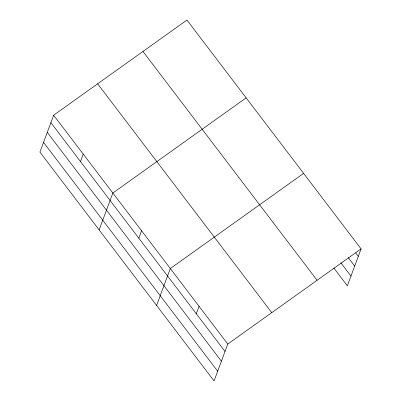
<?xml version="1.0" encoding="UTF-8"?>
<svg xmlns="http://www.w3.org/2000/svg" width="401" height="401" viewBox="0 0 401 401"><rect width="100%" height="100%" fill="white"/><g stroke="black" fill="none" stroke-linecap="round" stroke-linejoin="round"><path stroke-width="0.6" d="M53.649 115.202L39.925 152.104L214.054 380.95L227.778 344.048L361.075 248.896L186.946 20.05L53.649 115.202L227.778 344.048M80.486 161.543L83.248 154.109M99.127 229.913L112.851 193.011L246.149 97.859M138.816 238.204L141.583 230.77M156.59 305.432L170.315 268.53L303.612 173.377M196.279 313.722L199.046 306.289M361.075 248.896L347.351 285.798L333.742 267.908M355.667 252.851L358.314 256.329M348.268 257.607L354.695 266.053M340.765 262.66L350.97 276.073M142.956 51.448L317.086 280.299M97.633 83.804L271.768 312.65M50.882 122.636L225.011 351.482M47.268 132.36L221.397 361.206M43.539 142.38L217.673 371.226"/></g></svg>
